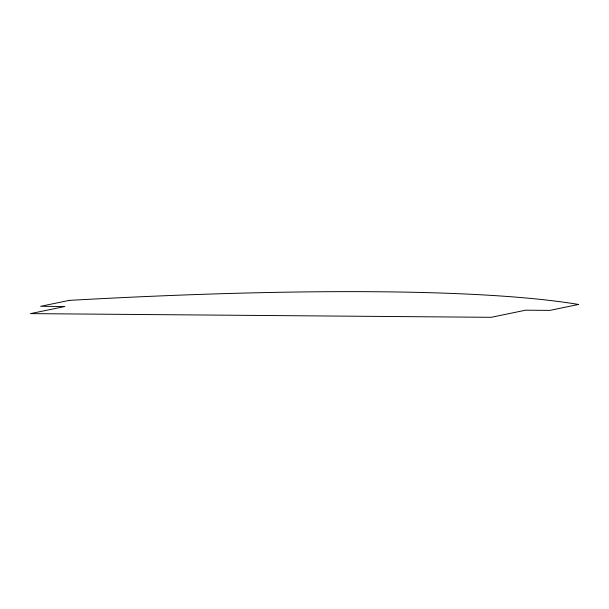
<?xml version="1.0" encoding="UTF-8"?>
<svg xmlns="http://www.w3.org/2000/svg" width="609" height="609" viewBox="0 0 609 609"><rect width="100%" height="100%" fill="white"/><g stroke="black" fill="none" stroke-linecap="round" stroke-linejoin="round"><path stroke-width="0.91" d="M69.319 300.374L40.628 306.304L64.874 306.502L30.45 313.62L491.189 317.312L525.613 310.194L549.858 310.384L578.55 304.454A859.345 91.32 -5.4 0 0 69.319 300.374"/></g></svg>
